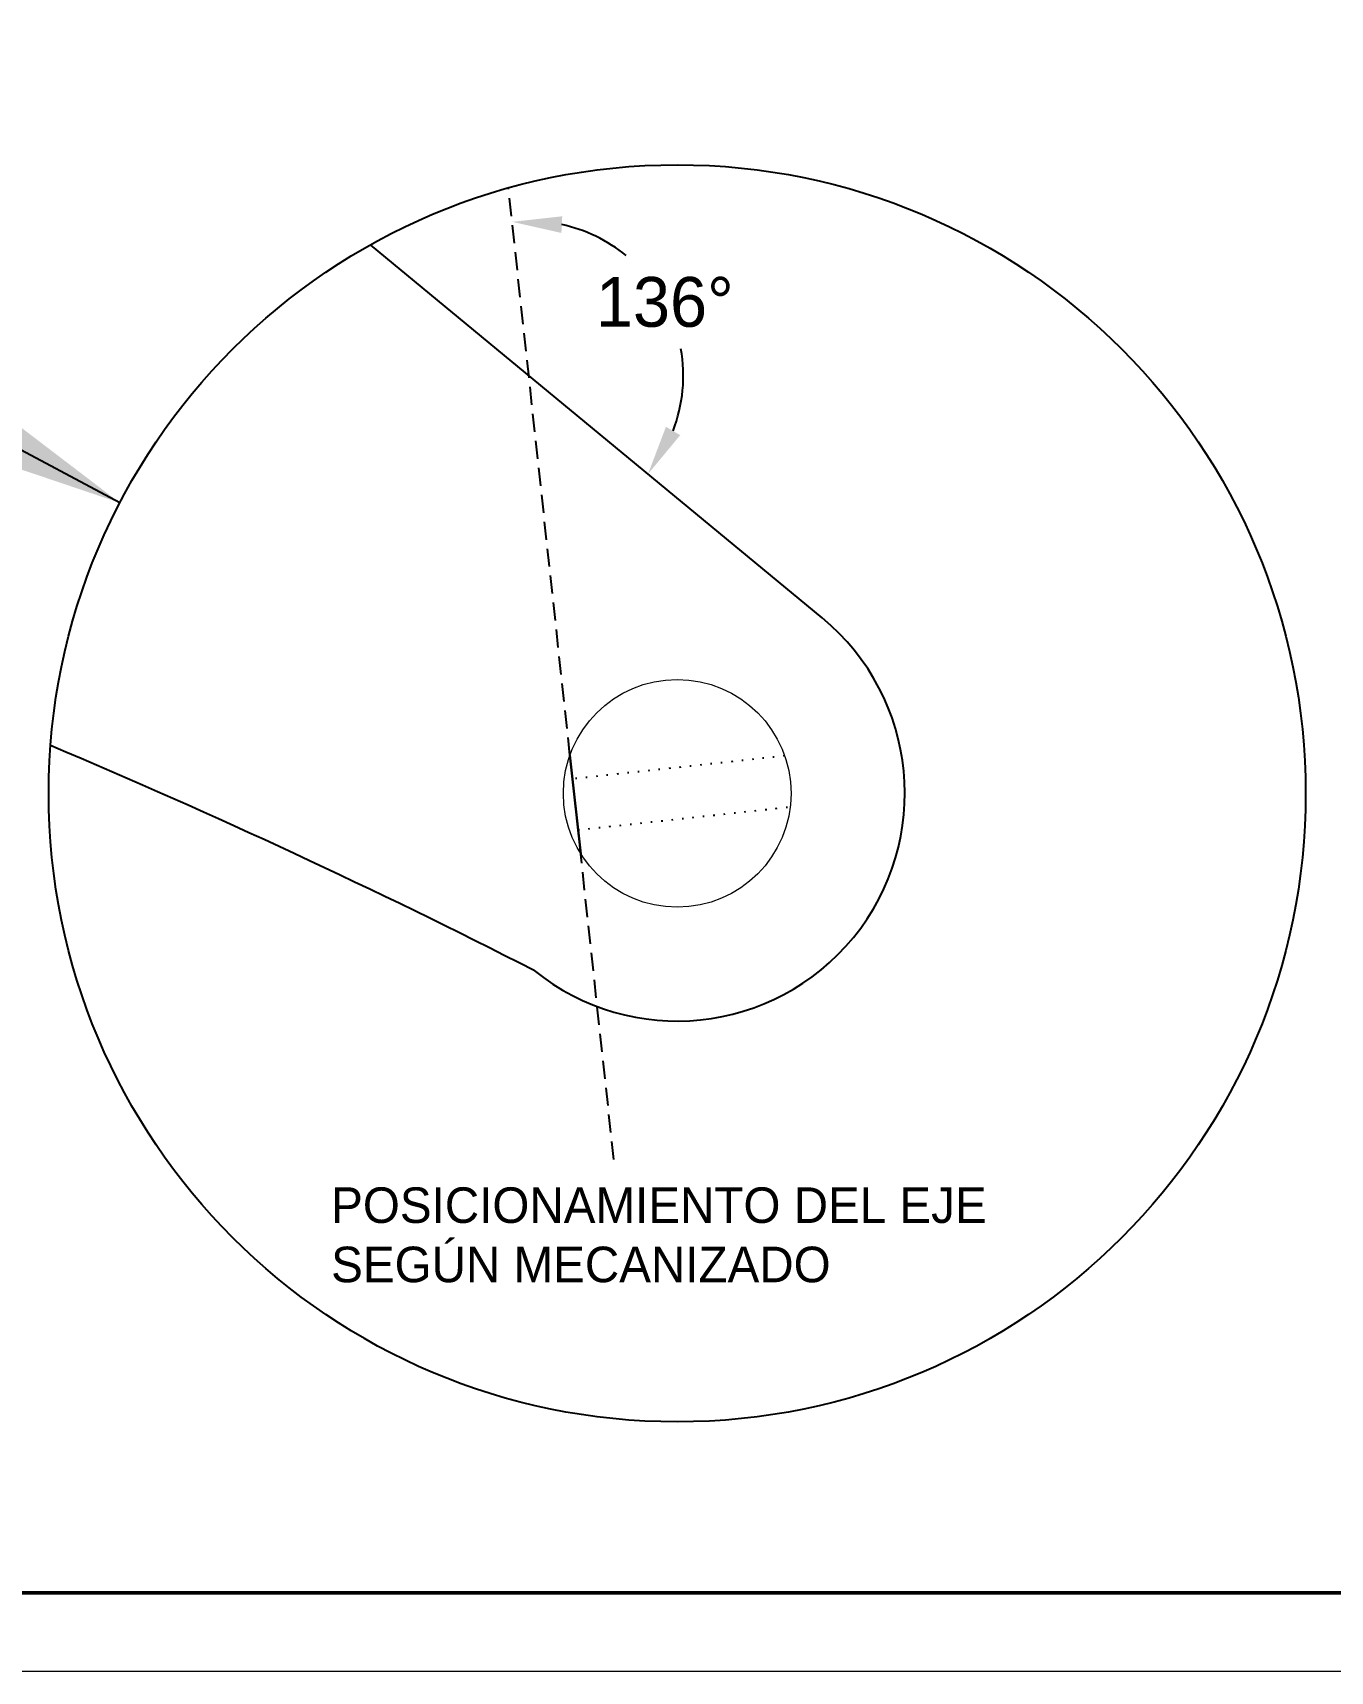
# Model space of a CAD drawing. Header units: millimetres. Extents: x 0 to 1847, y 0 to 674.
# Drawn here: x 303.2 to 394.4, y 0 to 115.1 of the extents above; entities that cross this region are included whole.
import ezdxf

# ---------------------------------------------------------------- set-up
doc = ezdxf.new("R2010")
doc.units = ezdxf.units.MM
doc.header["$PDSIZE"] = -1
for name, pattern in [('SLD-CONTINUA', [0]), ('SLD-DISCONTINUA', [1.905, 1.27, -0.635]), ('SLD-PUNTOS', [0.635, 0, -0.635])]:
    doc.linetypes.add(name, pattern=pattern)
doc.layers.add('FORMATO', color=7, linetype='Continuous')
doc.dimstyles.new('ISO-25', dxfattribs={"dimtxt": 2.5, "dimasz": 2.5, "dimexe": 1.25, "dimexo": 0.625, "dimtad": 1, "dimtxsty": 'Standard', "dimcen": 2.5, "dimadec": 0, "dimazin": 0, "dimtfac": 1, "dimtmove": 0, "dimatfit": 3, "dimfxl": 1, "dimarcsym": 0})
doc.dimstyles.new('SLDDIMSTYLE2', dxfattribs={"dimtxt": 0.18, "dimasz": 3.5, "dimexe": 0, "dimexo": 0.0625, "dimgap": 0, "dimtad": 0, "dimtih": 1, "dimtoh": 1, "dimdec": 0, "dimrnd": 1e-09, "dimzin": 0, "dimdsep": 46, "dimtxsty": 'Standard', "dimsah": 1, "dimcen": 0.09, "dimadec": 0, "dimazin": 0, "dimtfac": 3.5, "dimtdec": 0, "dimtofl": 0, "dimtmove": 0, "dimatfit": 3, "dimfxl": 1, "dimfrac": 2, "dimtolj": 1, "dimtzin": 0, "dimarcsym": 0})

# ---------------------------------------------------------------- blocks, each defined once
blk = doc.blocks.new('*D71')
at = {"color": 0, "lineweight": -2, "transparency": 16777216}
for start, end in [(50.8885, 77.6521), (339.0029, 9.9682)]:
    blk.add_arc((338.05, 91.05), 10.86, start, end, dxfattribs=at)
at = {"color": 0, "transparency": 16777216}
for points in [[(340.34, 101.07), (340.4, 102.24), (336.88, 101.85)], [(348.69, 86.86), (347.69, 87.45), (346.43, 84.13)]]:
    blk.add_solid(points, dxfattribs=at)
at = {"layer": 'Defpoints', "color": 0, "transparency": 16777216}
for p in [(335.44, 115.14), (326.92, 100.24), (348.86, 92.13), (358.66, 74.03), (344.03, 35.96)]:
    blk.add_point(p, dxfattribs=at)
at = {"color": 0, "transparency": 16777216, "insert": (347.61, 96.2), "char_height": 3.5, "attachment_point": 5}
blk.add_mtext('136°', dxfattribs=at)

msp = doc.modelspace()

# ---------------------------------------------------------------- linework, layer by layer
at = {"linetype": 'SLD-DISCONTINUA'}
msp.add_line((344.029, 35.955), (336.618, 104.235), dxfattribs=at)
at = {"color": 7, "linetype": 'SLD-CONTINUA'}
msp.add_line((358.664, 74.029), (326.917, 100.237), dxfattribs=at)
at = {"color": 7, "linetype": 'SLD-CONTINUA', "lineweight": 30}
msp.add_line((340.944, 64.38), (341.697, 57.447), dxfattribs=at)
at = {"color": 7, "linetype": 'SLD-PUNTOS'}
for p, q in [((356.035, 64.321), (341.126, 62.703)), ((341.515, 59.124), (356.427, 60.742))]:
    msp.add_line(p, q, dxfattribs=at)
at = {"color": 7, "linetype": 'Continuous', "lineweight": 18}
msp.add_line((0, 0), (594, 0), dxfattribs=at)
msp.add_circle((348.478, 61.69), 44.167)
at = {"color": 7, "linetype": 'SLD-CONTINUA', "lineweight": 0}
msp.add_circle((348.478, 61.69), 8, dxfattribs=at)
at = {"color": 7, "linetype": 'SLD-CONTINUA'}
for centre, radius, start, end in [((348.478, 61.69), 16, 231.05498, 50.46049), ((102.321, -414.064), 520, 62.99694, 67.12713)]:
    msp.add_arc(centre, radius, start, end, dxfattribs=at)
at = {"layer": 'FORMATO', "color": 7, "lineweight": 50}
msp.add_line((17.784, 5.5), (587.968, 5.5), dxfattribs=at)

# ---------------------------------------------------------------- texts
at = {"insert": (324.159, 34.002), "char_height": 2.5, "attachment_point": 1}
msp.add_mtext_dynamic_manual_height_columns('POSICIONAMIENTO DEL EJE SEGÚN MECANIZADO', width=54.21814, gutter_width=17.5, heights=[0], dxfattribs=at)

# ---------------------------------------------------------------- dimensions: what is measured, and where the dimension line sits
dim = msp.add_angular_dim_2l(base=(348.858, 92.126), line1=((358.664, 74.029), (326.917, 100.237)), line2=((344.029, 35.955), (335.435, 115.136)), dimstyle='ISO-25', override={"dimtxt": 3.5, "dimasz": 3.5, "dimexe": 1, "dimexo": 1, "dimgap": 1.524, "dimtih": 1, "dimtoh": 1, "dimdec": 1, "dimlfac": 10, "dimzin": 0, "dimtdec": 1, "dimtzin": 0})
dim.commit()
dim.dimension.update_dxf_attribs({"geometry": '*D71', "text_midpoint": (347.612, 96.201)})

# ---------------------------------------------------------------- leaders
at = {"layer": 'FORMATO', "color": 7}
msp.add_leader([(309.312, 82.104), (282.894, 96.15)], dimstyle='SLDDIMSTYLE2', override={"dimasz": 10}, dxfattribs=at)

doc.saveas('drawing.dxf')
